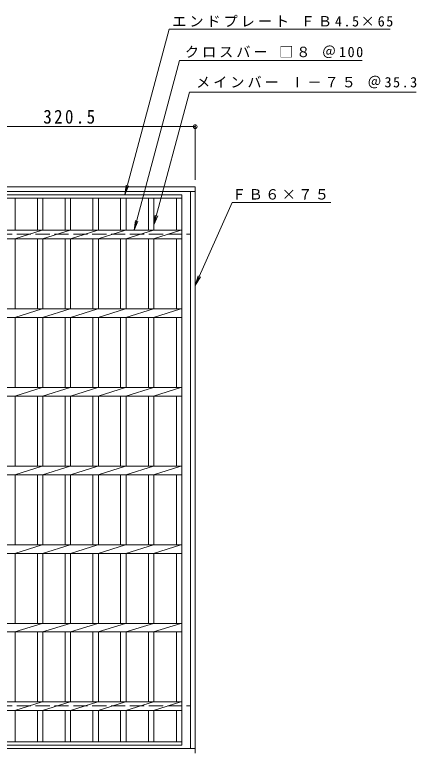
# Model space of a CAD drawing. Units: millimetres, scale not verified. Extents: x -1073 to 1060, y -823 to 811.
# Drawn here: x -420 to 91, y -123 to 811 of the extents above; entities that cross this region are included whole.
import ezdxf

# ---------------------------------------------------------------- set-up
doc = ezdxf.new("R2010")
doc.units = ezdxf.units.MM
doc.header["$LTSCALE"] = 6
doc.header["$PDMODE"] = 32
doc.header["$PDSIZE"] = 4.8
doc.linetypes.add('DASHED3', pattern=[4, 3, -1])
for name, color, linetype, lineweight in [('A-1', 2, 'Continuous', 9), ('A-2', 3, 'Continuous', 9), ('A-4', 7, 'Continuous', 9), ('A-5', 7, 'Continuous', 9)]:
    doc.layers.add(name, color=color, linetype=linetype, lineweight=lineweight)
doc.styles.add('ＭＳ ゴシック', font='')
doc.styles.get('ＭＳ ゴシック').set_extended_font_data('MS Gothic')

msp = doc.modelspace()

# ---------------------------------------------------------------- linework, layer by layer
at = {"layer": 'A-1'}
for p, q in [((-831.437, 592.247), (-190.437, 592.247)), ((-190.437, 592.247), (-190.437, -127.753)), ((-831.437, 586.247), (-190.437, 586.247)), ((-196.437, 586.247), (-196.437, -121.753)), ((-831.437, -121.753), (-190.437, -121.753))]:
    msp.add_line(p, q, dxfattribs=at)
at = {"layer": 'A-1', "linetype": 'DASHED3'}
for p, q in [((-825.437, 532.248), (-196.437, 532.248)), ((-825.437, -67.753), (-196.437, -67.753))]:
    msp.add_line(p, q, dxfattribs=at)
at = {"layer": 'A-2'}
for p, q in [((-814.436, 582.247), (-207.436, 582.247)), ((-814.436, 577.747), (-207.436, 577.747)), ((-419.538, 577.747), (-419.538, 537.247)), ((-391.238, 577.747), (-391.238, 537.247)), ((-384.238, 577.747), (-384.238, 537.247)), ((-355.938, 577.747), (-355.938, 537.247)), ((-348.938, 577.747), (-348.938, 537.247)), ((-320.638, 577.747), (-320.638, 537.247)), ((-313.639, 577.747), (-313.639, 537.247)), ((-285.339, 577.747), (-285.339, 537.247)), ((-278.339, 577.747), (-278.339, 537.247)), ((-250.039, 577.747), (-250.039, 537.247)), ((-243.039, 577.747), (-243.039, 537.247)), ((-214.436, 577.747), (-214.436, 537.247)), ((-814.436, 537.247), (-207.436, 537.247)), ((-419.836, 526.248), (-384.936, 537.247)), ((-384.536, 526.248), (-349.636, 537.247)), ((-349.236, 526.248), (-314.337, 537.247)), ((-313.937, 526.248), (-279.037, 537.247)), ((-278.637, 526.248), (-243.737, 537.247)), ((-243.537, 526.248), (-208.638, 537.247)), ((-814.436, 526.248), (-207.436, 526.248)), ((-419.538, 526.248), (-419.538, 437.247)), ((-391.238, 526.248), (-391.238, 437.247)), ((-384.238, 526.248), (-384.238, 437.247)), ((-355.938, 526.248), (-355.938, 437.247)), ((-348.938, 526.248), (-348.938, 437.247)), ((-320.638, 526.248), (-320.638, 437.247)), ((-313.639, 526.248), (-313.639, 437.247)), ((-285.339, 526.248), (-285.339, 437.247)), ((-278.339, 526.248), (-278.339, 437.247)), ((-250.039, 526.248), (-250.039, 437.247)), ((-243.039, 526.248), (-243.039, 437.247)), ((-214.436, 526.248), (-214.436, 437.247)), ((-814.436, 437.248), (-207.436, 437.248)), ((-419.836, 426.248), (-384.936, 437.248)), ((-384.536, 426.248), (-349.636, 437.248)), ((-349.236, 426.248), (-314.337, 437.248)), ((-313.937, 426.248), (-279.037, 437.248)), ((-278.637, 426.248), (-243.737, 437.248)), ((-243.537, 426.248), (-208.638, 437.248)), ((-814.436, 426.248), (-207.436, 426.248)), ((-419.538, 426.248), (-419.538, 337.247)), ((-391.238, 426.248), (-391.238, 337.247)), ((-384.238, 426.248), (-384.238, 337.247)), ((-355.938, 426.248), (-355.938, 337.247)), ((-348.938, 426.248), (-348.938, 337.247)), ((-320.638, 426.248), (-320.638, 337.247)), ((-313.639, 426.248), (-313.639, 337.247)), ((-285.339, 426.248), (-285.339, 337.247)), ((-278.339, 426.248), (-278.339, 337.247)), ((-250.039, 426.248), (-250.039, 337.247)), ((-243.039, 426.248), (-243.039, 337.247)), ((-214.436, 426.248), (-214.436, 337.247)), ((-814.436, 337.247), (-207.436, 337.247)), ((-419.836, 326.248), (-384.936, 337.247)), ((-384.536, 326.248), (-349.636, 337.247)), ((-349.236, 326.248), (-314.337, 337.247)), ((-313.937, 326.248), (-279.037, 337.247)), ((-278.637, 326.248), (-243.737, 337.247)), ((-243.537, 326.248), (-208.638, 337.247)), ((-814.436, 326.248), (-207.436, 326.248)), ((-419.538, 326.248), (-419.538, 237.247)), ((-391.238, 326.248), (-391.238, 237.247)), ((-384.238, 326.248), (-384.238, 237.247)), ((-355.938, 326.248), (-355.938, 237.247)), ((-348.938, 326.248), (-348.938, 237.247)), ((-320.638, 326.248), (-320.638, 237.247)), ((-313.639, 326.248), (-313.639, 237.247)), ((-285.339, 326.248), (-285.339, 237.247)), ((-278.339, 326.248), (-278.339, 237.247)), ((-250.039, 326.248), (-250.039, 237.247)), ((-243.039, 326.248), (-243.039, 237.247)), ((-214.436, 326.248), (-214.436, 237.247)), ((-814.436, 237.247), (-207.436, 237.247)), ((-419.836, 226.248), (-384.936, 237.247)), ((-384.536, 226.248), (-349.636, 237.247)), ((-349.236, 226.248), (-314.337, 237.247)), ((-313.937, 226.248), (-279.037, 237.247)), ((-278.637, 226.248), (-243.737, 237.247)), ((-243.537, 226.248), (-208.638, 237.248)), ((-814.436, 226.248), (-207.436, 226.248)), ((-419.538, 226.248), (-419.538, 137.247)), ((-391.238, 226.248), (-391.238, 137.247)), ((-384.238, 226.248), (-384.238, 137.247)), ((-355.938, 226.248), (-355.938, 137.247)), ((-348.938, 226.248), (-348.938, 137.247)), ((-320.638, 226.248), (-320.638, 137.247)), ((-313.639, 226.248), (-313.639, 137.247)), ((-285.339, 226.248), (-285.339, 137.247)), ((-278.339, 226.248), (-278.339, 137.247)), ((-250.039, 226.248), (-250.039, 137.247)), ((-243.039, 226.248), (-243.039, 137.247)), ((-214.436, 226.248), (-214.436, 137.247)), ((-814.436, 137.247), (-207.436, 137.247)), ((-419.836, 126.248), (-384.936, 137.247)), ((-384.536, 126.248), (-349.636, 137.247)), ((-349.236, 126.248), (-314.337, 137.247)), ((-313.937, 126.248), (-279.037, 137.247)), ((-278.637, 126.248), (-243.737, 137.247)), ((-243.537, 126.248), (-208.638, 137.248)), ((-814.436, 126.248), (-207.436, 126.248)), ((-419.538, 126.248), (-419.538, 37.247)), ((-391.238, 126.248), (-391.238, 37.247)), ((-384.238, 126.248), (-384.238, 37.247)), ((-355.938, 126.248), (-355.938, 37.247)), ((-348.938, 126.248), (-348.938, 37.247)), ((-320.638, 126.248), (-320.638, 37.247)), ((-313.639, 126.248), (-313.639, 37.247)), ((-285.339, 126.248), (-285.339, 37.247)), ((-278.339, 126.248), (-278.339, 37.247)), ((-250.039, 126.248), (-250.039, 37.247)), ((-243.039, 126.248), (-243.039, 37.247)), ((-214.436, 126.248), (-214.436, 37.247)), ((-814.436, 37.247), (-207.436, 37.247)), ((-419.836, 26.248), (-384.936, 37.247)), ((-384.536, 26.248), (-349.636, 37.247)), ((-349.236, 26.248), (-314.337, 37.247)), ((-313.937, 26.248), (-279.037, 37.247)), ((-278.637, 26.248), (-243.737, 37.247)), ((-243.537, 26.248), (-208.638, 37.248)), ((-814.436, 26.248), (-207.436, 26.248)), ((-419.538, 26.248), (-419.538, -62.753)), ((-391.238, 26.248), (-391.238, -62.753)), ((-384.238, 26.248), (-384.238, -62.753)), ((-355.938, 26.248), (-355.938, -62.753)), ((-348.938, 26.248), (-348.938, -62.753)), ((-320.638, 26.248), (-320.638, -62.753)), ((-313.639, 26.248), (-313.639, -62.753)), ((-285.339, 26.248), (-285.339, -62.753)), ((-278.339, 26.248), (-278.339, -62.753)), ((-250.039, 26.248), (-250.039, -62.753)), ((-243.039, 26.248), (-243.039, -62.753)), ((-214.436, 26.248), (-214.436, -62.753)), ((-814.436, -62.753), (-207.436, -62.753)), ((-419.836, -73.752), (-384.936, -62.753)), ((-384.536, -73.752), (-349.636, -62.753)), ((-349.236, -73.752), (-314.337, -62.753)), ((-313.937, -73.752), (-279.037, -62.753)), ((-278.637, -73.752), (-243.737, -62.753)), ((-243.537, -73.752), (-208.638, -62.753)), ((-814.436, -73.753), (-207.436, -73.753)), ((-419.538, -73.753), (-419.538, -113.253)), ((-391.238, -73.753), (-391.238, -113.253)), ((-384.238, -73.753), (-384.238, -113.253)), ((-355.938, -73.753), (-355.938, -113.253)), ((-348.938, -73.753), (-348.938, -113.253)), ((-320.638, -73.753), (-320.638, -113.253)), ((-313.639, -73.753), (-313.639, -113.253)), ((-285.339, -73.753), (-285.339, -113.253)), ((-278.339, -73.753), (-278.339, -113.253)), ((-250.039, -73.753), (-250.039, -113.253)), ((-243.039, -73.753), (-243.039, -113.253)), ((-214.436, -73.753), (-214.436, -113.253)), ((-207.436, -113.253), (-814.436, -113.253))]:
    msp.add_line(p, q, dxfattribs=at)
msp.add_lwpolyline([(-207.436, 582.247), (-207.436, -117.752), (-814.436, -117.752)], dxfattribs=at)
at = {"layer": 'A-4'}
for p, q in [((-669.937, 668.892), (-190.437, 668.892)), ((-190.437, 601.247), (-190.437, 670.692))]:
    msp.add_line(p, q, dxfattribs=at)
msp.add_point((-190.437, 668.892), dxfattribs=at)
at = {"layer": 'A-5'}
for p, q in [((-279.947, 582.247), (-223.517, 792.847)), ((-223.517, 792.847), (57.526, 792.847)), ((-268.212, 537.247), (-210.442, 752.847)), ((-210.442, 752.847), (21.885, 752.847)), ((-242.938, 544.096), (-197.721, 712.847)), ((-197.721, 712.847), (90.519, 712.847)), ((-279.947, 582.247), (-278.316, 594.64)), ((-279.947, 582.247), (-275.164, 593.796)), ((-242.938, 544.096), (-241.307, 556.489)), ((-242.938, 544.096), (-238.155, 555.644)), ((-268.212, 537.247), (-266.58, 549.64)), ((-268.212, 537.247), (-263.428, 548.796)), ((-190.437, 467.07), (-186.867, 479.05)), ((-190.437, 467.07), (-183.888, 477.717))]:
    msp.add_line(p, q, dxfattribs=at)
msp.add_lwpolyline([(-190.437, 467.07), (-143.357, 572.346), (-18.09, 572.346)], dxfattribs=at)

# ---------------------------------------------------------------- texts
at = {"layer": 'A-4', "color": 2, "insert": (-383.687, 672.492), "char_height": 17.6, "attachment_point": 7, "style": 'ＭＳ ゴシック'}
msp.add_mtext('\\T1.28;\\W0.9;320.5', dxfattribs=at)
at = {"layer": 'A-5', "char_height": 13.2, "attachment_point": 7, "style": 'ＭＳ ゴシック'}
for s, insert in [('\\T1.21;エンドプレート\\~ＦＢ4.5×65', (-219.742, 795.541)), ('\\T1.21;クロスバー\\~□８\\~＠100', (-203.613, 756.067)), ('\\T1.21;メインバー\\~Ⅰ－７５\\~＠35.3', (-189.377, 717.605)), ('\\T1.17;ＦＢ６×７５', (-143.641, 576.006))]:
    msp.add_mtext(s, dxfattribs=dict(at, insert=insert))

doc.saveas('drawing.dxf')
